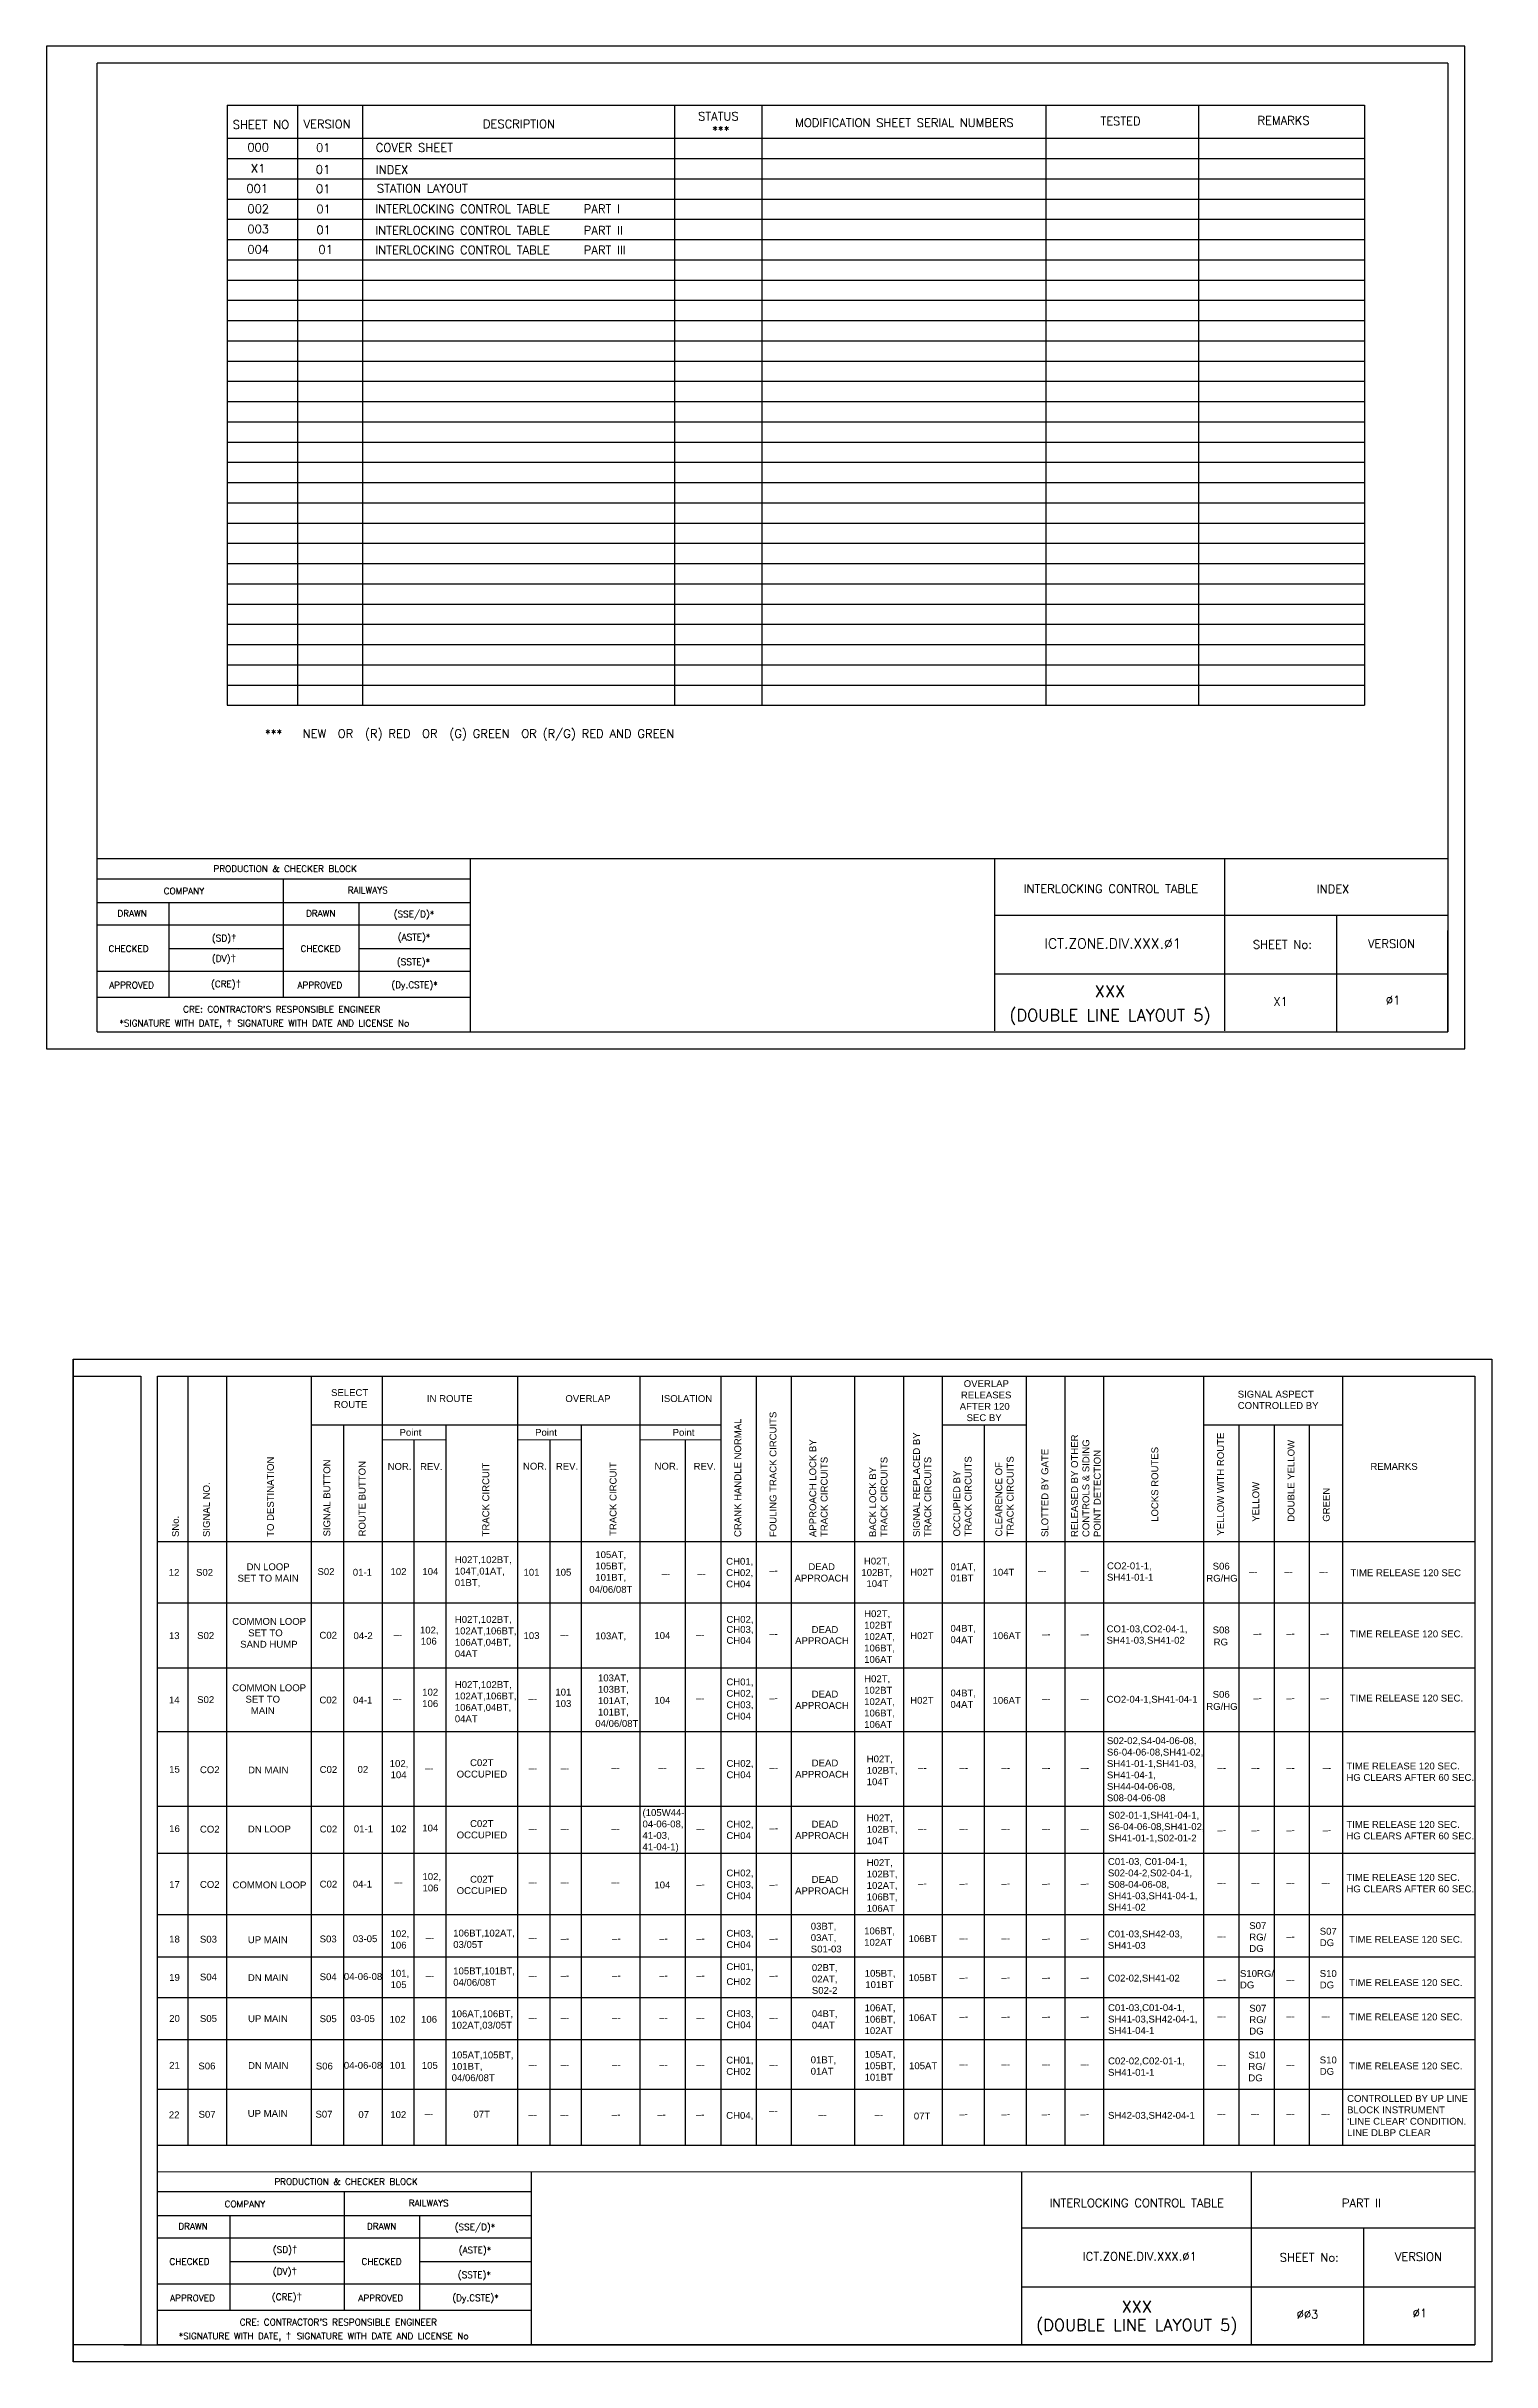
# Model space of a CAD drawing. Header units: inches. Extents: x -19 to 1640, y 43 to 732.
# Drawn here: x 762 to 1190, y 43 to 729 of the extents above; entities that cross this region are included whole.
import ezdxf
from ezdxf.enums import TextEntityAlignment as Align

# ---------------------------------------------------------------- set-up
doc = ezdxf.new("R2010")
doc.units = ezdxf.units.IN
doc.header["$MEASUREMENT"] = 0
for name, color, linetype in [('PDF2_Text', 7, 'Continuous'), ('PDF_Geometry', 7, 'Continuous'), ('PDF_Text', 7, 'Continuous')]:
    doc.layers.add(name, color=color, linetype=linetype)
doc.styles.add('PDF Arial', font='arial.ttf')
doc.styles.add('ROMANS', font='romans.shx', dxfattribs={"height": 2})

# ---------------------------------------------------------------- blocks, each defined once
blk = doc.blocks.new('A$C1B685902')
at = {"color": 7}
blk.add_line((0, 297), (0, 0), dxfattribs=at)
for points in [[(0, 297), (420, 297), (420, 0), (0, 0)], [(25, 292), (415, 292), (415, 5), (25, 5)]]:
    blk.add_lwpolyline(points, close=True, dxfattribs=at)
blk.add_lwpolyline([(0, 292), (20, 292), (20, 5), (0, 5)], dxfattribs=at)

msp = doc.modelspace()

# ---------------------------------------------------------------- linework, layer by layer
at = {"lineweight": -2}
for p, q in [((1182, 728.82), (762, 728.82)), ((762, 728.82), (762, 431.82)), ((1182, 431.82), (1182, 728.82)), ((777, 436.82), (777, 723.82)), ((1177, 723.82), (1177, 436.82)), ((1042.85, 437.11), (1042.85, 488.17)), ((1042.85, 471.45), (1176.82, 471.45)), ((1042.85, 453.99), (1177, 453.99)), ((762, 431.82), (1182, 431.82)), ((1050.82, 47.85), (1050.82, 99.19)), ((1050.82, 82.47), (1184.78, 82.47)), ((1050.82, 65.02), (1184.96, 65.02))]:
    msp.add_line(p, q, dxfattribs=at)
at = {"linetype": 'Continuous', "lineweight": -2}
for p, q in [((1177, 723.82), (777, 723.82)), ((1110.93, 437.11), (1110.93, 488.17)), ((1177, 436.82), (1177, 466.82)), ((777, 436.82), (1059, 436.82)), ((777, 436.82), (1177, 436.82)), ((1118.89, 47.85), (1118.89, 99.19)), ((784.96, 47.85), (1066.96, 47.85)), ((784.96, 47.85), (1184.96, 47.85))]:
    msp.add_line(p, q, dxfattribs=at)
at = {"color": 0}
for p, q in [((815.59, 711.42), (1152.3, 711.42)), ((836.35, 711.26), (836.35, 533.58)), ((855.6, 711.42), (855.6, 533.58)), ((948.04, 711.42), (948.04, 533.58)), ((973.81, 711.42), (973.81, 533.58)), ((1057.98, 711.42), (1057.98, 533.58)), ((1103.14, 711.42), (1103.14, 533.58)), ((1152.3, 711.42), (1152.3, 533.58)), ((815.59, 701.58), (1152.3, 701.58)), ((815.59, 695.58), (1152.3, 695.58)), ((815.59, 689.58), (1152.3, 689.58)), ((815.59, 683.58), (1152.3, 683.58)), ((815.59, 677.58), (1152.3, 677.58)), ((815.59, 671.58), (1152.3, 671.58)), ((815.59, 665.58), (1152.3, 665.58)), ((815.59, 659.58), (1152.3, 659.58)), ((815.59, 653.58), (1152.3, 653.58)), ((815.59, 647.58), (1152.3, 647.58)), ((815.59, 641.58), (1152.3, 641.58)), ((815.59, 635.58), (1152.3, 635.58)), ((815.59, 629.58), (1152.3, 629.58)), ((815.59, 623.58), (1152.3, 623.58)), ((815.59, 617.58), (1152.3, 617.58)), ((815.59, 611.58), (1152.3, 611.58)), ((815.59, 605.58), (1152.3, 605.58)), ((815.59, 599.58), (1152.3, 599.58)), ((815.59, 593.58), (1152.3, 593.58)), ((815.59, 587.58), (1152.3, 587.58)), ((815.59, 581.58), (1152.3, 581.58)), ((815.59, 575.58), (1152.3, 575.58)), ((815.59, 569.58), (1152.3, 569.58)), ((815.59, 563.58), (1152.3, 563.58)), ((815.59, 557.58), (1152.3, 557.58)), ((815.59, 551.58), (1152.3, 551.58)), ((815.59, 545.58), (1152.3, 545.58)), ((815.59, 539.58), (1152.3, 539.58)), ((815.59, 533.58), (1152.3, 533.58)), ((815.59, 533.58), (1152.3, 533.58)), ((815.59, 533.58), (1152.3, 533.58))]:
    msp.add_line(p, q, dxfattribs=at)
for p, q in [((815.59, 711.42), (815.59, 533.58)), ((777, 488.17), (1177, 488.17)), ((887.53, 488.17), (887.53, 436.82)), ((810.18, 482.11), (776.93, 482.11)), ((887.53, 482.11), (810.18, 482.11)), ((832.14, 482.11), (832.14, 447.02)), ((810.18, 475.07), (776.93, 475.07)), ((798.37, 447.02), (798.37, 475.07)), ((887.53, 475.07), (810.18, 475.07)), ((854.58, 447.02), (854.58, 475.07)), ((810.18, 468.4), (776.93, 468.41)), ((887.53, 468.4), (810.18, 468.4)), ((1144.04, 471.45), (1144.04, 436.82)), ((832.14, 461.43), (798.37, 461.43)), ((818.83, 461.28), (818.83, 461.28)), ((887.53, 461.42), (854.58, 461.42)), ((810.18, 454.76), (776.93, 454.76)), ((887.53, 454.75), (810.17, 454.76)), ((810.18, 447.02), (776.93, 447.02)), ((887.53, 447.01), (810.17, 447.02)), ((803.86, 334.84), (803.86, 106.88)), ((815.3, 334.84), (815.3, 106.88)), ((840.4, 334.84), (840.4, 106.88)), ((861.4, 334.84), (861.4, 106.88)), ((901.55, 334.84), (901.55, 106.88)), ((937.76, 334.84), (937.76, 106.88)), ((961.7, 334.84), (961.7, 106.88)), ((972.14, 334.84), (972.14, 106.88)), ((982.57, 334.84), (982.57, 106.88)), ((1001.32, 334.84), (1001.32, 106.88)), ((1015.78, 334.84), (1015.78, 106.88)), ((1027.23, 334.84), (1027.23, 106.88)), ((1052.12, 334.84), (1052.12, 106.88)), ((1063.56, 334.84), (1063.56, 106.88)), ((1075, 334.84), (1075, 106.88)), ((1104.66, 334.84), (1104.66, 106.95)), ((1145.84, 334.84), (1145.84, 106.95)), ((961.77, 320.33), (840.61, 320.33)), ((849.96, 320.4), (849.96, 106.88)), ((870.83, 316.05), (870.83, 106.88)), ((880.26, 320.33), (880.26, 106.88)), ((911.05, 315.98), (911.05, 106.88)), ((920.4, 320.4), (920.4, 106.88)), ((951.13, 315.98), (951.13, 106.88)), ((1052.12, 320.28), (1027.23, 320.29)), ((1039.67, 320.4), (1039.67, 106.88)), ((1145.84, 320.26), (1104.66, 320.27)), ((1115.09, 320.26), (1115.09, 106.88)), ((1125.53, 320.26), (1125.53, 106.88)), ((1135.96, 320.26), (1135.96, 106.88)), ((1184.96, 285.76), (794.96, 285.76)), ((1184.96, 267.55), (794.96, 267.55)), ((1184.96, 248.27), (794.96, 248.27)), ((1185.1, 229.45), (795.1, 229.45)), ((1185.03, 207.32), (795.03, 207.32)), ((1185.1, 193.42), (795.1, 193.42)), ((1185.03, 175.2), (795.03, 175.2)), ((1185.1, 162.66), (795.1, 162.66)), ((1185.1, 150.67), (795.1, 150.67)), ((1185.03, 138.21), (795.03, 138.21)), ((1184.96, 123.51), (794.96, 123.51)), ((1184.98, 106.88), (794.98, 106.88)), ((794.98, 99.11), (1184.96, 99.19)), ((905.57, 99.19), (905.57, 47.85)), ((828.21, 93.14), (794.97, 93.14)), ((905.57, 93.13), (828.21, 93.14)), ((850.17, 93.14), (850.17, 58.04)), ((828.21, 86.1), (794.97, 86.1)), ((816.41, 58.04), (816.41, 86.1)), ((905.57, 86.09), (828.21, 86.1)), ((872.61, 58.04), (872.61, 86.09)), ((1152, 82.47), (1152, 47.85)), ((828.21, 79.43), (794.97, 79.43)), ((905.57, 79.42), (828.21, 79.43)), ((850.17, 72.45), (816.41, 72.45)), ((836.87, 72.3), (836.87, 72.3)), ((905.57, 72.45), (872.61, 72.45)), ((828.21, 65.78), (794.97, 65.79)), ((905.57, 65.78), (828.21, 65.78)), ((828.21, 58.04), (794.97, 58.04)), ((905.57, 58.04), (828.21, 58.04))]:
    msp.add_line(p, q)
at = {"layer": 'PDF_Geometry', "lineweight": 15}
for points in [[(815.3, 106.88), (815.3, 334.91)], [(840.4, 106.88), (840.4, 334.91)], [(1052.12, 320.4), (1052.12, 334.84)], [(1063.56, 320.4), (1063.56, 334.84)], [(1075, 320.4), (1075, 334.84)], [(840.61, 320.33), (861.47, 320.33)], [(861.47, 320.33), (961.77, 320.33)], [(861.47, 315.98), (880.33, 315.98)], [(870.83, 285.83), (870.83, 316.05)], [(901.62, 315.98), (920.48, 315.98)], [(937.76, 315.98), (961.77, 315.98)], [(1027.3, 320.33), (1052.19, 320.33)], [(1052.12, 316.05), (1052.12, 320.4)], [(1052.12, 285.83), (1052.12, 316.05)], [(1063.56, 316.05), (1063.56, 320.4)], [(1063.56, 285.83), (1063.56, 316.05)], [(1075, 316.05), (1075, 320.4)], [(1075, 285.83), (1075, 316.05)], [(961.7, 106.88), (961.7, 285.76)], [(972.14, 106.88), (972.14, 285.76)], [(1052.12, 274.61), (1052.12, 285.69)], [(1063.56, 274.61), (1063.56, 285.69)], [(1075, 274.61), (1075, 285.69)], [(1052.12, 263.39), (1052.12, 274.47)], [(1063.56, 263.39), (1063.56, 274.47)], [(1075, 263.39), (1075, 274.47)], [(1052.12, 257.71), (1052.12, 265.42)], [(1063.56, 257.71), (1063.56, 265.42)], [(1075, 257.71), (1075, 265.42)]]:
    msp.add_lwpolyline(points, dxfattribs=at)

# ---------------------------------------------------------------- block references
msp.add_blockref('A$C1B685902', (769.96, 42.85))

# ---------------------------------------------------------------- texts
at = {"color": 0, "style": 'ROMANS'}
for s, p in [('SHEET NO', (825.53, 705.64)), ('VERSION', (845.13, 705.77)), ('DESCRIPTION', (901.92, 705.81)), ('STATUS', (961, 708.08)), ('MODIFICATION SHEET SERIAL NUMBERS', (1016.09, 706.17)), ('TESTED', (1080.07, 706.67)), ('REMARKS', (1128.34, 706.85))]:
    msp.add_text(s, height=2.5, dxfattribs=at).set_placement(p, align=Align.MIDDLE)
for s, p in [('000', (824.71, 698.92)), ('01', (843.99, 698.8)), ('X1', (824.71, 692.65)), ('01', (843.94, 692.33)), ('001', (824.43, 686.68)), ('01', (843.96, 686.61)), ('002', (824.74, 680.68)), ('01', (844.09, 680.61)), ('003', (824.73, 674.68)), ('01', (844.07, 674.45)), ('004', (824.73, 668.68)), ('01 ', (845.58, 668.61))]:
    msp.add_text(s, height=2.5, dxfattribs=at).set_placement(p, align=Align.MIDDLE_CENTER)
for s, p in [('COVER SHEET', (859.56, 698.83)), ('INDEX', (859.56, 692.27)), ('STATION LAYOUT', (859.87, 686.72)), ('INTERLOCKING CONTROL TABLE   PART I', (859.41, 680.66)), ('INTERLOCKING CONTROL TABLE   PART II', (859.41, 674.32)), ('INTERLOCKING CONTROL TABLE   PART III', (859.41, 668.49))]:
    msp.add_text(s, height=2.5, dxfattribs=at).set_placement(p, align=Align.MIDDLE_LEFT)
at = {"style": 'ROMANS'}
for s, height, p in [('***   ', 2.5, (964.28, 703.96)), ('***   NEW  OR  (R) RED  OR  (G) GREEN  OR (R/G) RED AND GREEN', 2.5, (887.33, 525.21)), ('PRODUCTION & CHECKER BLOCK', 1.92, (832.71, 485.17)), ('COMPANY', 1.92, (802.75, 478.56)), ('RAILWAYS', 1.92, (857.17, 478.81)), ('DRAWN', 1.92, (787.4, 471.93)), ('DRAWN', 1.92, (843.25, 471.93)), ('(SSE/D)*', 1.92, (870.86, 471.73)), ('CHECKED', 1.92, (786.34, 461.48)), ('CHECKED', 1.92, (843.21, 461.48)), ('(ASTE)*', 1.92, (870.86, 464.9)), ('(SSTE)*', 1.92, (870.7, 457.58)), ('APPROVED', 1.92, (787.24, 450.68)), ('APPROVED', 1.92, (842.98, 450.68)), ('(Dy.CSTE)*', 1.92, (871.03, 450.75)), ('XXX', 3.5, (1076.92, 448.82)), ("CRE: CONTRACTOR'S RESPONSIBLE ENGINEER", 1.92, (831.71, 443.52)), ('(DOUBLE LINE LAYOUT 5)', 3.5, (1076.92, 441.79)), ('PRODUCTION & CHECKER BLOCK', 1.92, (850.75, 96.2)), ('COMPANY', 1.92, (820.79, 89.58)), ('RAILWAYS', 1.92, (875.21, 89.84)), ('DRAWN', 1.92, (805.43, 82.96)), ('DRAWN', 1.92, (861.29, 82.96)), ('(SSE/D)*', 1.92, (888.9, 82.75)), ('(ASTE)*', 1.92, (888.9, 75.93)), ('CHECKED', 1.92, (804.38, 72.5)), ('CHECKED', 1.92, (861.25, 72.5)), ('(SSTE)*', 1.92, (888.73, 68.6)), ('APPROVED', 1.92, (805.28, 61.7)), ('APPROVED', 1.92, (861.02, 61.7)), ('(Dy.CSTE)*', 1.92, (889.07, 61.78)), ("CRE: CONTRACTOR'S RESPONSIBLE ENGINEER", 1.92, (848.44, 54.55)), ('(DOUBLE LINE LAYOUT 5)', 3.5, (1084.85, 53.71)), ('XXX', 3.5, (1084.85, 59.15))]:
    msp.add_text(s, height=height, dxfattribs=at).set_placement(p, align=Align.MIDDLE_CENTER)
at = {"lineweight": -2, "style": 'ROMANS'}
for s, height, p in [('INTERLOCKING CONTROL TABLE', 2.5, (1077.2, 479.25)), ('INDEX ', 2.5, (1143.86, 479.19)), ('ICT.ZONE.DIV.XXX.Ø1', 3, (1077.82, 463.01)), ('SHEET No:', 2.5, (1127.99, 462.71)), ('VERSION', 2.5, (1160.3, 462.93)), ('X1 ', 2.5, (1128.34, 445.84)), ('Ø1', 2.5, (1160.76, 446.22)), ('INTERLOCKING CONTROL TABLE', 2.5, (1084.89, 89.87)), ('PART II', 2.5, (1151.39, 89.87)), ('ICT.ZONE.DIV.XXX.Ø1', 2.5, (1085.78, 74.03)), ('SHEET No:', 2.5, (1135.95, 73.73)), ('VERSION', 2.5, (1168.26, 73.96)), ('ØØ3 ', 2.5, (1136.3, 56.87)), ('Ø1', 2.5, (1168.72, 57.24))]:
    msp.add_text(s, height=height, dxfattribs=at).set_placement(p, align=Align.MIDDLE_CENTER)
at = {"char_height": 1.92, "attachment_point": 1, "style": 'ROMANS'}
for s, width, insert in [('(SD){\\fArial|b0|i0|c0|p34;\\H1.08333x;†}', 8.1172, (811.03, 465.73)), ('(DV){\\fArial|b0|i0|c0|p34;\\H1.08333x;†}', 8.1172, (811.03, 459.68)), ('(CRE){\\fArial|b0|i0|c0|p34;\\H1.08333x;†}', 8.1172, (810.74, 452.14)), ('\\pi-5.76,l9.6,t9.6;*SIGNATURE WITH DATE, {\\fArial|b0|i0|c0|p34;\\H1.08333x;†  }SIGNATURE WITH DATE AND LICENSE No', 113.7459, (779.8, 440.54)), ('(SD){\\fArial|b0|i0|c0|p34;\\H1.08333x;†}', 8.1172, (829.07, 77.17)), ('(DV){\\fArial|b0|i0|c0|p34;\\H1.08333x;†}', 8.1172, (829.07, 70.7)), ('(CRE){\\fArial|b0|i0|c0|p34;\\H1.08333x;†}', 8.1172, (828.77, 63.17)), ('\\pi-5.76,l9.6,t9.6;*SIGNATURE WITH DATE, {\\fArial|b0|i0|c0|p34;\\H1.08333x;†  }SIGNATURE WITH DATE AND LICENSE No', 104.6362, (797.36, 51.56))]:
    msp.add_mtext_dynamic_manual_height_columns(s, width=width, gutter_width=12.5, heights=[0], dxfattribs=dict(at, insert=insert))
at = {"layer": 'PDF2_Text', "attachment_point": 7, "style": 'PDF Arial'}
for s, insert, char_height in [('–-', (976.04, 276.26), 2.03), ('–-', (1068.24, 276.14), 2.03), ('CH02,', (963.36, 261.38), 2.03), ('CH03,', (963.36, 258.41), 2.03), ('DEAD', (988.62, 258.74), 2.03), ('H02T,\\P102BT\\P102AT,\\P106BT,\\P106AT', (1004.15, 249.86), 2.03), ('13', (798.3, 256.9), 2.03), ('S02', (806.66, 256.93), 2.03), ('C02', (842.86, 257.03), 2.03), ('04-2', (852.95, 256.89), 2.03), ('–-', (864.84, 257.16), 2.03), ('102,', (872.62, 258.21), 2.03), ('106', (872.88, 255.27), 2.03), ('–-', (914.2, 257.24), 2.03), ('–-', (954.35, 257.29), 2.03), ('CH04', (963.37, 255.48), 2.03), ('–-', (976.04, 257.52), 2.03), ('APPROACH', (983.72, 255.41), 2.03), ('–-', (1056.78, 257.42), 2.03), ('–-', (1068.24, 257.42), 2.03), ('–-', (1119.36, 257.62), 2.03), ('–-', (1129.16, 257.62), 2.03), ('–-', (1139.26, 257.62), 2.03), ('102\\P106', (873.3, 236.78), 2.03), ('CH01,\\PCH02,\\PCH03,\\PCH04', (963.36, 233.05), 2.03), ('DEAD', (988.62, 239.62), 2.03), ('H02T,\\P102BT\\P102AT,\\P106BT,\\P106AT', (1004.15, 230.59), 2.03), ('14', (798.3, 237.89), 2.03), ('S02', (806.66, 237.95), 2.03), ('C02', (842.86, 237.84), 2.03), ('04-1', (852.83, 237.81), 2.03), ('–-', (864.67, 238.3), 2.03), ('–-', (904.76, 238.3), 2.03), ('–-', (954.35, 238.4), 2.03), ('–-', (976.04, 238.47), 2.03), ('APPROACH', (983.72, 236.23), 2.03), ('–-', (1056.78, 238.31), 2.03), ('–-', (1068.24, 238.31), 2.03), ('–-', (1119.36, 238.48), 2.03), ('–-', (1129.16, 238.48), 2.03), ('–-', (1139.26, 238.48), 2.03), ('102,', (863.67, 218.68), 2.03), ('CH02,', (963.37, 218.7), 2.03), ('DEAD', (988.62, 219.22), 2.03), ('H02T,\\P102BT,\\P104T', (1004.91, 213.61), 2.03), ('TIME RELEASE 120 SEC.\\PHG CLEARS AFTER 60 SEC.', (1146.95, 214.9), 2.0298), ('15', (798.37, 217.32), 2.03), ('CO2', (807.48, 217.18), 2.03), ('C02', (842.93, 217.26), 2.03), ('02', (854.15, 217.28), 2.03), ('104', (863.93, 215.68), 2.03), ('–-', (874.12, 217.67), 2.03), ('–-', (904.83, 217.67), 2.03), ('–-', (914.27, 217.67), 2.03), ('–-', (929.27, 217.75), 2.03), ('–-', (943.2, 217.75), 2.03), ('–-', (954.42, 217.75), 2.03), ('CH04', (963.37, 215.69), 2.03), ('–-', (976.11, 217.75), 2.03), ('APPROACH', (983.72, 215.83), 2.03), ('–-', (1020.14, 217.81), 2.03), ('–-', (1032.36, 217.81), 2.03), ('–-', (1044.82, 217.81), 2.03), ('–-', (1056.78, 217.81), 2.03), ('–-', (1068.24, 217.81), 2.03), ('–-', (1108.77, 217.82), 2.03), ('–-', (1118.81, 217.82), 2.03), ('–-', (1129.16, 217.82), 2.03), ('–-', (1139.92, 217.82), 2.03), ('(105W44-\\P04-06-08,\\P41-03,\\P41-04-1)', (938.52, 193.76), 2.03), ('S02-01-1,SH41-04-1,\\PS6-04-06-08,SH41-02,\\PSH41-01-1,S02-01-2', (1076.42, 196.6), 2.0298), ('16', (798.37, 199.72), 2.03), ('CO2', (807.48, 199.58), 2.03), ('C02', (842.93, 199.62), 2.03), ('01-1', (853.05, 199.67), 2.03), ('102', (863.93, 199.68), 2.03), ('104', (873.32, 199.9), 2.03), ('–-', (904.83, 199.71), 2.03), ('–-', (914.27, 199.71), 2.03), ('–-', (929.27, 199.71), 2.03), ('–-', (954.42, 199.71), 2.03), ('CH02,\\PCH04', (963.36, 197.66), 2.03), ('–-', (976.11, 199.92), 2.03), ('APPROACH', (983.72, 197.7), 2.03), ('DEAD', (988.62, 201.09), 2.03), ('H02T,\\P102BT,\\P104T', (1004.91, 196.14), 2.03), ('–-', (1020.14, 199.69), 2.03), ('–-', (1032.36, 199.69), 2.03), ('–-', (1044.82, 199.69), 2.03), ('–-', (1056.78, 199.69), 2.03), ('–-', (1068.24, 199.69), 2.03), ('–-', (1108.77, 199.36), 2.03), ('–-', (1118.81, 199.36), 2.03), ('–-', (1129.16, 199.36), 2.03), ('–-', (1139.92, 199.36), 2.03), ('TIME RELEASE 120 SEC.\\PHG CLEARS AFTER 60 SEC.', (1146.95, 197.58), 2.0298), ('C01-03, C01-04-1,\\PS02-04-2,S02-04-1,\\PS08-04-06-08, \\PSH41-03,SH41-04-1,\\PSH41-02', (1076.34, 176.45), 2.0298), ('CO2', (807.48, 183.2), 2.03), ('C02', (842.93, 183.29), 2.03), ('04-1', (852.75, 183.29), 2.03), ('102,\\P106', (873.37, 182.15), 2.03), ('CH02,\\PCH03,\\PCH04', (963.36, 179.82), 2.03), ('DEAD', (988.62, 184.71), 2.03), ('H02T,\\P102BT,\\P102AT,\\P106BT,\\P106AT', (1004.91, 176.13), 2.03), ('TIME RELEASE 120 SEC.\\PHG CLEARS AFTER 60 SEC.', (1146.95, 181.89), 2.0298), ('17', (798.37, 183.18), 2.03), ('–-', (865.04, 183.89), 2.03), ('–-', (904.83, 183.89), 2.03), ('–-', (914.27, 183.89), 2.03), ('–-', (929.27, 183.89), 2.03), ('–-', (954.42, 183.27), 2.03), ('–-', (976.11, 183.27), 2.03), ('APPROACH', (983.72, 181.32), 2.03), ('–-', (1020.14, 183.56), 2.03), ('–-', (1032.36, 183.56), 2.03), ('–-', (1044.82, 183.56), 2.03), ('–-', (1056.78, 183.56), 2.03), ('–-', (1068.24, 183.56), 2.03), ('–-', (1108.77, 183.69), 2.03), ('–-', (1118.81, 183.69), 2.03), ('–-', (1129.16, 183.69), 2.03), ('–-', (1139.6, 183.69), 2.03), ('03BT,\\P03AT,\\PS01-03', (988.34, 164.06), 2.03), ('106BT,\\P102AT', (1004.15, 166.05), 2.03), ('S07\\PRG/\\PDG', (1118.19, 164.22), 2.03), ('18', (798.37, 167.01), 2.03), ('S03', (807.48, 166.97), 2.03), ('S03', (842.93, 167.05), 2.03), ('03-05', (852.75, 167.12), 2.03), ('102,\\P106', (863.93, 165.21), 2.03), ('–-', (874.34, 167.46), 2.03), ('–-', (904.83, 167.46), 2.03), ('–-', (914.27, 167.24), 2.03), ('–-', (929.53, 167.24), 2.03), ('–-', (943.46, 167.24), 2.03), ('–-', (954.42, 167.24), 2.03), ('CH03,', (963.36, 168.37), 2.03), ('CH04', (963.37, 165.37), 2.03), ('–-', (976.11, 167.25), 2.03), ('106BT', (1017.31, 167.14), 2.03), ('–-', (1032.36, 167.3), 2.03), ('–-', (1044.82, 167.3), 2.03), ('–-', (1056.78, 167.27), 2.03), ('–-', (1068.24, 167.27), 2.03), ('C01-03,SH42-03,\\PSH41-03', (1076.31, 165.15), 2.0298), ('–-', (1108.77, 167.89), 2.03), ('–-', (1129.16, 167.83), 2.03), ('S07\\PDG', (1139.05, 165.94), 2.03), ('TIME RELEASE 120 SEC.', (1147.75, 166.93), 2.0298), ('S04', (807.48, 155.77), 2.03), ('S04', (842.93, 155.85), 2.03), ('04-06-08', (850.1, 155.92), 2.03), ('101,\\P105', (863.93, 153.5), 2.03), ('CH01,', (963.36, 158.49), 2.03), ('02BT,\\P02AT,\\PS02-2', (988.67, 151.8), 2.03), ('105BT,', (1004.32, 156.52), 2.03), ('S10\\PDG', (1139.05, 153.42), 2.03), ('19', (798.37, 155.65), 2.03), ('–-', (874.34, 156.26), 2.03), ('–-', (904.83, 156.26), 2.03), ('–-', (914.27, 156.27), 2.03), ('–-', (929.53, 156.27), 2.03), ('–-', (943.46, 156.27), 2.03), ('–-', (954.42, 156.27), 2.03), ('CH02', (963.37, 154.4), 2.03), ('–-', (976.11, 156.28), 2.03), ('101BT', (1004.49, 153.51), 2.03), ('105BT', (1017.31, 155.56), 2.03), ('–-', (1032.36, 155.71), 2.03), ('–-', (1044.82, 155.71), 2.03), ('–-', (1056.78, 155.68), 2.03), ('–-', (1068.24, 155.68), 2.03), ('C02-02,SH41-02', (1076.31, 155.1), 2.0298), ('–-', (1108.77, 155.08), 2.03), ('–-', (1129.16, 155.02), 2.03), ('TIME RELEASE 120 SEC.', (1147.75, 154.11), 2.0298), ('20', (798.37, 143.49), 2.03), ('S05', (807.48, 143.48), 2.03), ('S05', (842.93, 143.41), 2.03), ('03-05', (852.02, 143.43), 2.03), ('102', (863.64, 143.24), 2.03), ('106', (872.95, 143.24), 2.03), ('106AT,106BT,\\P102AT,03/05T', (881.92, 141.15), 2.0298), ('–-', (904.83, 143.82), 2.03), ('–-', (914.27, 143.82), 2.03), ('–-', (929.53, 143.82), 2.03), ('–-', (943.46, 143.82), 2.03), ('–-', (954.42, 143.82), 2.03), ('CH03,', (963.36, 144.6), 2.03), ('–-', (976.11, 143.82), 2.03), ('04BT,\\P04AT', (988.67, 141.51), 2.03), ('106AT,\\P106BT,\\P102AT', (1004.28, 139.88), 2.03), ('106AT', (1017.31, 143.72), 2.03), ('–-', (1032.36, 144.14), 2.03), ('–-', (1044.82, 144.14), 2.03), ('–-', (1056.78, 144.14), 2.03), ('–-', (1068.24, 144.14), 2.03), ('C01-03,C01-04-1,\\PSH41-03,SH42-04-1,\\PSH41-04-1', (1076.36, 139.92), 2.0298), ('–-', (1108.77, 144.18), 2.03), ('S07\\PRG/\\PDG', (1118.19, 139.75), 2.03), ('–-', (1129.16, 144.18), 2.03), ('–-', (1139.6, 144.18), 2.03), ('TIME RELEASE 120 SEC.', (1147.75, 143.96), 2.0298), ('CH04', (963.37, 141.6), 2.03), ('21', (798.37, 129.63), 2.03), ('S06', (807.02, 129.41), 2.03), ('S06', (841.79, 129.39), 2.03), ('04-06-08', (850.1, 129.6), 2.03), ('101', (863.67, 129.62), 2.03), ('105', (873.18, 129.58), 2.03), ('105AT,105BT,\\P101BT,\\P04/06/08T', (882.01, 125.92), 2.0298), ('–-', (904.83, 129.89), 2.03), ('–-', (914.27, 129.89), 2.03), ('–-', (929.53, 129.89), 2.03), ('–-', (943.46, 129.89), 2.03), ('–-', (954.42, 129.89), 2.03), ('CH01,', (963.32, 130.8), 2.03), ('–-', (976.11, 129.77), 2.03), ('01BT,\\P01AT', (988.32, 127.85), 2.03), ('105AT,\\P105BT,\\P101BT', (1004.28, 126.09), 2.03), ('105AT', (1017.45, 129.48), 2.03), ('–-', (1032.36, 129.99), 2.03), ('–-', (1044.82, 129.99), 2.03), ('–-', (1056.78, 129.99), 2.03), ('–-', (1068.24, 129.99), 2.03), ('C02-02,C02-01-1,\\PSH41-01-1', (1076.37, 127.53), 2.0298), ('–-', (1108.77, 129.86), 2.03), ('–-', (1129.16, 129.86), 2.03), ('S10\\PDG', (1139.05, 127.81), 2.03), ('TIME RELEASE 120 SEC.', (1147.75, 129.43), 2.0298), ('CH02', (963.33, 127.79), 2.03), ('22', (798.27, 114.97), 2.03), ('S07', (807.07, 115.09), 2.03), ('S07', (841.69, 115.13), 2.03), ('102', (863.84, 115.01), 2.03), ('07T', (888.46, 115.13), 2.03), ('CH04,', (963.3, 114.43), 2.03), ('–-', (976.02, 116.13), 2.03), ('07T', (1018.87, 114.59), 2.03), ('SH42-03,SH42-04-1', (1076.37, 114.44), 2.0298), ('CONTROLLED BY UP LINE\\PBLOCK INSTRUMENT \\P‘LINE CLEAR’ CONDITION. \\PLINE DLBP CLEAR', (1147.15, 109.65), 2.0298), ('–-', (874.01, 115.28), 2.03), ('–-', (904.74, 115.06), 2.03), ('–-', (914.18, 115.06), 2.03), ('–-', (929.44, 115.09), 2.03), ('–-', (942.9, 115.09), 2.03), ('–-', (954.33, 115.09), 2.03), ('–-', (990.58, 114.94), 2.03), ('–-', (1007.22, 114.94), 2.03), ('–-', (1032.33, 115.23), 2.03), ('–-', (1044.8, 115.23), 2.03), ('–-', (1056.76, 115.23), 2.03), ('–-', (1068.21, 115.23), 2.03), ('–-', (1108.75, 115.26), 2.03), ('–-', (1118.7, 115.26), 2.03), ('–-', (1129.14, 115.26), 2.03), ('–-', (1139.57, 115.26), 2.03)]:
    msp.add_mtext(s, dxfattribs=dict(at, insert=insert, char_height=char_height))
for s, insert, char_height, width in [('CO1-03,CO2-04-1,\\PSH41-03,SH41-02', (1075.93, 255.19), 2.0298, 28.7099), ('TIME RELEASE 120 SEC.', (1147.95, 257.43), 2.0298, 33.2543), ('CO2-04-1,SH41-04-1', (1075.93, 237.71), 2.0298, 28.7099), ('TIME RELEASE 120 SEC.', (1147.95, 238.4), 2.0298, 33.2543), ('S02-02,S4-04-06-08,\\PS6-04-06-08,SH41-02,\\PSH41-01-1,SH41-03,\\PSH41-04-1,\\PSH44-04-06-08,\\PS08-04-06-08', (1076.04, 208.86), 2.0298, 28.3864), ('S10RG/\\PDG', (1115.43, 153.42), 2.03, 7.0406), ('S10\\PRG/\\PDG', (1117.92, 125.89), 2.03, 7.0406), ('07', (854.39, 115.01), 2.03, 2.9957)]:
    msp.add_mtext(s, dxfattribs=dict(at, insert=insert, char_height=char_height, width=width))
at = {"layer": 'PDF_Text', "attachment_point": 7, "style": 'PDF Arial'}
for s, insert, char_height in [('SELECT', (846.3, 328.92), 2.027), ('RELEASES', (1032.8, 328.21), 2.027), ('OVERLAP', (1033.64, 331.57), 2.027), ('SIGNAL ASPECT', (1114.77, 328.45), 2.0273), ('ROUTE', (847.15, 325.38), 2.027), ('IN ROUTE', (874.68, 327.15), 2.027), ('OVERLAP', (915.68, 327.15), 2.027), ('ISOLATION', (944.06, 327.15), 2.027), ('AFTER 120', (1032.45, 324.84), 2.027), ('SEC BY', (1034.49, 321.48), 2.027), ('CONTROLLED BY', (1114.77, 325.09), 2.0273), ('Point', (866.58, 317.12), 2.027), ('Point', (906.73, 317.12), 2.027), ('Point', (947.45, 317.12), 2.027), ('NOR.', (863.05, 307.04), 2.027), ('REV.', (872.67, 307.04), 2.027), ('NOR.', (903.13, 307.11), 2.027), ('REV.', (912.86, 307.11), 2.027), ('NOR.', (942.09, 307.11), 2.027), ('REV.', (953.65, 307.11), 2.027), ('REMARKS', (1154.05, 307.04), 2.027), ('H02T,102BT,\\P104T,01AT,\\P01BT,', (882.95, 272.29), 2.0273), ('105AT,', (924.55, 280.55), 2.027), ('12', (798.25, 275.69), 2.027), ('S02', (842.28, 275.9), 2.027), ('01-1', (852.74, 275.69), 2.027), ('102', (863.92, 275.9), 2.027), ('104', (873.35, 275.9), 2.027), ('101', (903.3, 275.69), 2.027), ('105', (912.72, 275.69), 2.027), ('105BT,', (924.55, 277.19), 2.027), ('101BT,', (924.55, 273.83), 2.027), ('–-', (944.2, 275.31), 2.027), ('–-', (954.77, 275.31), 2.027), ('CH01,', (963.29, 278.59), 2.027), ('CH02,', (963.29, 275.22), 2.027), ('102BT,', (1003.33, 275.27), 2.027), ('H02T,', (1004.08, 278.66), 2.027), ('H02T', (1017.79, 275.69), 2.027), ('01AT,', (1029.71, 276.97), 2.027), ('01BT', (1029.73, 273.97), 2.027), ('104T', (1042.18, 275.69), 2.027), ('–-', (1055.63, 276.2), 2.027), ('CO2-01-1, \\PSH41-01-1', (1076.06, 274.21), 2.027), ('RG/HG', (1105.46, 273.91), 2.027), ('S06', (1107.35, 277.49), 2.027), ('–-', (1118.1, 275.85), 2.027), ('–-', (1128.53, 275.85), 2.027), ('–-', (1138.96, 275.85), 2.027), ('TIME RELEASE 120 SEC', (1148.16, 275.54), 2.0273), ('04/06/08T', (922.77, 270.62), 2.027), ('CH04', (963.3, 272.22), 2.027), ('104T', (1004.83, 272.3), 2.027), ('COMMON LOOP\\P      SET TO \\P   SAND HUMP', (817.04, 254.36), 2.0273), ('H02T,102BT,\\P102AT,106BT,\\P106AT,04BT,\\P04AT', (882.95, 251.57), 2.0273), ('04BT,\\P04AT', (1029.71, 255.69), 2.027), ('S08', (1107.35, 258.6), 2.027), ('103', (903.3, 256.93), 2.027), ('103AT,', (924.55, 256.49), 2.027), ('104', (942.04, 256.93), 2.027), ('H02T', (1017.79, 256.89), 2.027), ('106AT', (1042.18, 256.89), 2.027), ('RG', (1107.65, 255.02), 2.027), ('COMMON LOOP\\P     SET TO \\P       MAIN', (817.04, 234.73), 2.0273), ('H02T,102BT,\\P102AT,106BT,\\P106AT,04BT,\\P04AT', (882.95, 232.27), 2.0273), ('101\\P103', (912.72, 236.8), 2.027), (' 103AT,\\P 103BT,\\P 101AT,\\P 101BT,\\P04/06/08T', (924.55, 230.88), 2.027), ('04BT,\\P04AT', (1029.71, 236.53), 2.027), ('S06', (1107.35, 239.52), 2.027), ('104', (942.04, 237.76), 2.027), ('H02T', (1017.79, 237.74), 2.027), ('106AT', (1042.18, 237.74), 2.027), ('RG/HG', (1105.46, 235.94), 2.027), ('DN MAIN', (821.73, 217.13), 2.027), ('DN LOOP', (821.67, 199.63), 2.027), ('COMMON LOOP', (817.14, 183.06), 2.0273), ('104', (942.04, 183.05), 2.027), ('UP MAIN', (821.67, 166.81), 2.027), ('106BT,102AT,\\P03/05T', (882.48, 165.4), 2.0273), ('105BT,101BT,\\P04/06/08T', (882.48, 154.2), 2.0273), ('DN MAIN', (821.67, 155.61), 2.027), ('UP MAIN', (821.73, 143.42), 2.027), ('DN MAIN', (821.73, 129.57), 2.027), ('UP MAIN', (821.64, 115.35), 2.027)]:
    msp.add_mtext(s, dxfattribs=dict(at, insert=insert, char_height=char_height))
at = {"layer": 'PDF_Text', "attachment_point": 7, "rotation": 90, "style": 'PDF Arial'}
for s, insert, char_height in [('FOULING TRACK CIRCUITS', (978.21, 287.17), 2.0273), ('CRANK HANDLE NORMAL', (967.77, 287.17), 2.0273), ('APPROACH LOCK BY', (989.98, 287.17), 2.0273), ('SIGNAL REPLACED BY', (1020.68, 287.17), 2.0273), ('RELEASED BY OTHER', (1067.48, 287.17), 2.0273), ('CONTROLS & SIDING', (1070.85, 287.17), 2.0273), ('YELLOW WITH ROUTE', (1110.73, 287.58), 2.0273), ('DOUBLE YELLOW', (1131.6, 291.7), 2.0273), ('TO DESTINATION', (829.39, 287.22), 2.0273), ('SIGNAL BUTTON', (846.1, 287.34), 2.0273), ('ROUTE BUTTON', (856.54, 287.34), 2.0273), ('TRACK CIRCUIT', (893.16, 287.34), 2.0273), ('TRACK CIRCUIT', (930.85, 287.48), 2.0273), ('TRACK CIRCUITS', (993.35, 287.17), 2.0273), ('TRACK CIRCUITS', (1011.09, 287.17), 2.0273), ('TRACK CIRCUITS', (1024.04, 287.17), 2.0273), ('TRACK CIRCUITS', (1035.99, 287.34), 2.0273), ('CLEARENCE OF', (1045.07, 287.34), 2.0273), ('TRACK CIRCUITS', (1048.43, 287.34), 2.0273), ('SLOTTED BY GATE', (1058.7, 287.17), 2.0273), ('POINT DETECTION', (1074.21, 287.17), 2.0273), ('LOCKS ROUTES', (1091.26, 291.67), 2.0273), ('SIGNAL NO.', (810.44, 287.17), 2.027), ('BACK LOCK BY', (1007.73, 287.17), 2.0273), ('OCCUPIED BY', (1032.62, 287.34), 2.0273), ('YELLOW', (1121.17, 291.7), 2.027), ('GREEN', (1142.03, 291.7), 2.027), ('SNo.', (801.27, 287.17), 2.027)]:
    msp.add_mtext(s, dxfattribs=dict(at, insert=insert, char_height=char_height))
at = {"layer": 'PDF_Text', "attachment_point": 7, "style": 'PDF Arial'}
for s, insert, char_height, width in [('S02', (806.33, 275.65), 2.027, 10.6172), ('\\pi3.27177;DN LOOP\\P\\pi0.60693;SET TO MAIN', (818.03, 273.93), 2.0273, 18.9495), ('\\pi4.20554;DEAD\\P\\pi0.12184;APPROACH', (983.44, 273.95), 2.0273, 15.9105), ('\\pi4.2418;C02T\\P\\pi0.27496;OCCUPIED', (883.22, 215.89), 2.0273, 15.2114), ('\\pi4.2418;C02T\\P\\pi0.27496;OCCUPIED', (883.22, 197.85), 2.0273, 15.2114), ('\\pi4.2418;C02T\\P\\pi0.27496;OCCUPIED', (883.22, 181.37), 2.0273, 15.2114)]:
    msp.add_mtext(s, dxfattribs=dict(at, insert=insert, char_height=char_height, width=width))

doc.saveas('drawing.dxf')
